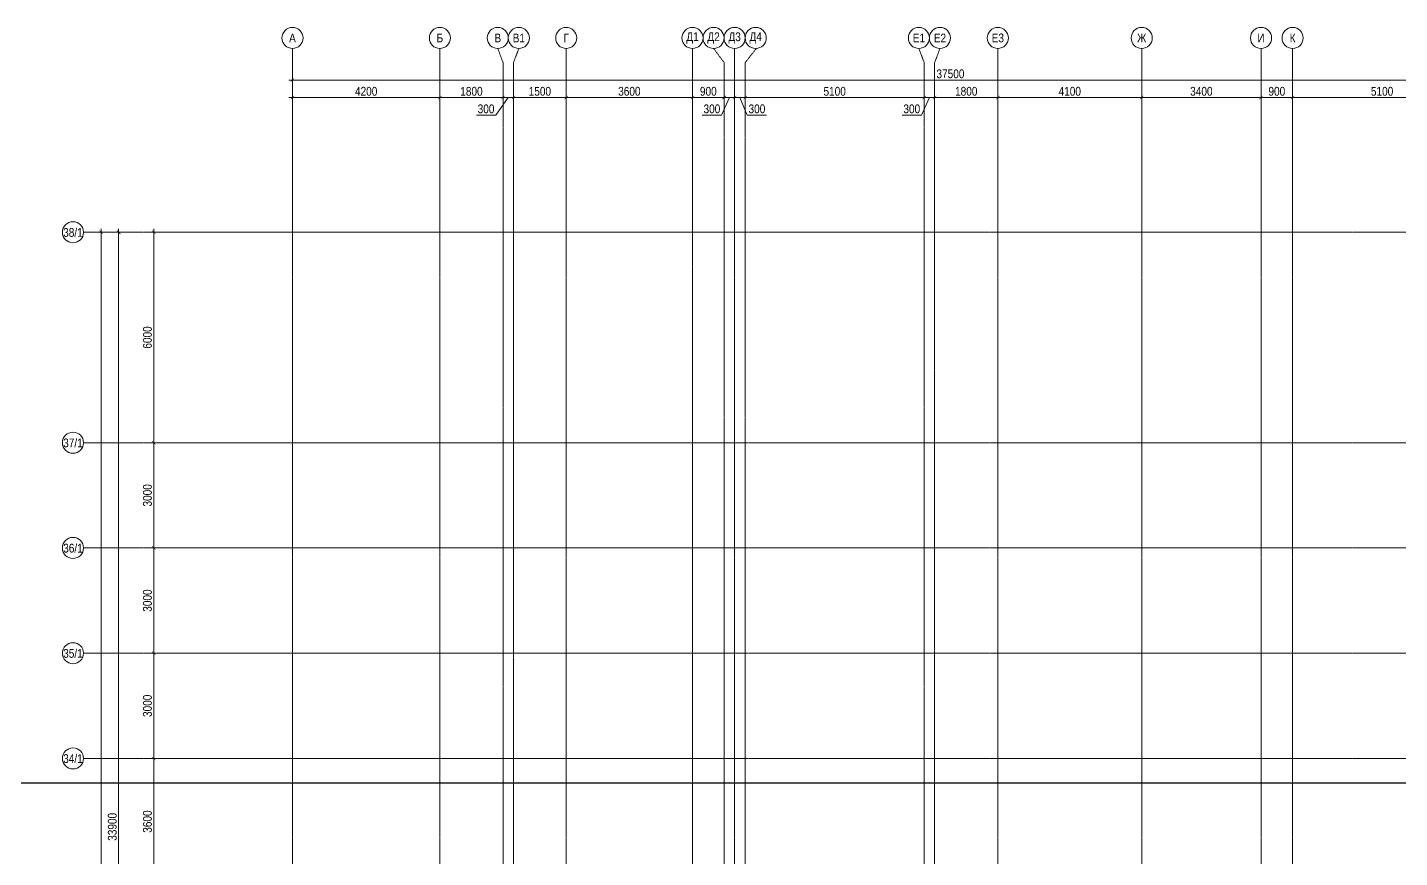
# Model space of a CAD drawing. Header units: millimetres. Extents: x -65509 to 912790, y 446 to 713294.
# Drawn here: x 109845 to 148945, y 412151 to 435815 of the extents above; entities that cross this region are included whole.
import ezdxf
from ezdxf.enums import TextEntityAlignment as Align

# ---------------------------------------------------------------- set-up
doc = ezdxf.new("R2010")
doc.units = ezdxf.units.MM
doc.linetypes.add('CENTER2', pattern=[28.575, 19.05, -3.175, 3.175, -3.175])
doc.layers.get('Defpoints').update_dxf_attribs({"color": 250})
for name, color, linetype, lineweight in [('10.5) Арматура', 6, 'Continuous', 60), ('10.6) Диафрагмы', 90, 'Continuous', 30), ('РД_Оси_100', 250, 'Continuous', 0), ('РД_Оси_размер', 250, 'Continuous', 0)]:
    doc.layers.add(name, color=color, linetype=linetype, lineweight=lineweight)
doc.styles.add('style1', font='ARIALN.TTF')
doc.styles.add('ккк', font='isocpeur.ttf', dxfattribs={"width": 0.85, "oblique": 15})
doc.styles.add('СПДС', font='isocpeur.ttf', dxfattribs={"width": 0.9})
doc.dimstyles.new('Dim100_ареал', dxfattribs={"dimscale": 100, "dimtxt": 2.5, "dimasz": 1, "dimexe": 1, "dimexo": 1, "dimgap": 0.5, "dimtad": 1, "dimzin": 12, "dimdsep": 46, "dimtxsty": 'style1', "dimblk": 'ARCHTICK', "dimcen": 1, "dimdle": 1, "dimclrd": 256, "dimclre": 256, "dimaunit": 1, "dimadec": 0, "dimazin": 3, "dimtfac": 1, "dimtmove": 1, "dimatfit": 3, "dimldrblk": 'OPEN30', "dimfxl": 4, "dimfxlon": 1, "dimtolj": 1, "dimtzin": 0, "dimlwd": 9, "dimlwe": 9, "dimarcsym": 0})
doc.dimstyles.new('Размера А3', dxfattribs={"dimtxt": 400, "dimasz": 100, "dimexe": 70, "dimexo": 50, "dimgap": 20, "dimtad": 1, "dimdec": 0, "dimrnd": 10, "dimzin": 0, "dimdsep": 46, "dimtxsty": 'СПДС', "dimblk": 'ARROWHEAD_6', "dimcen": 1, "dimazin": 0, "dimtfac": 1, "dimtdec": 0, "dimtmove": 2, "dimatfit": 0, "dimfxl": 1, "dimtolj": 1, "dimtzin": 0, "dimarcsym": 0})

# ---------------------------------------------------------------- blocks, each defined once
blk = doc.blocks.new('A-iden')
at = {"linetype": 'Continuous', "lineweight": 5}
blk.add_circle((0, -4), 3, dxfattribs=at)
at = {"color": 0, "linetype": 'Continuous', "lineweight": 20, "style": 'ккк', "width": 0.85}
blk.add_attdef('ID', text='', height=8, dxfattribs=at).set_placement((0.31, -3.85), align=Align.MIDDLE_CENTER)
blk = doc.blocks.new('_ArchTick')
at = {"color": 0, "linetype": 'ByBlock', "const_width": 0.15}
blk.add_lwpolyline([(-0.5, -0.5), (0.5, 0.5)], dxfattribs=at)
blk = doc.blocks.new('*D245')
at = {"layer": 'Defpoints', "color": 0, "transparency": 16777216}
for p in [(-5455, 134700), (-2955, 134700), (-2955, 0)]:
    blk.add_point(p, dxfattribs=at)
at = {"layer": 'РД_Оси_размер', "color": 0, "lineweight": 5, "transparency": 16777216}
for p, q in [((-5255, 134700), (-5555, 134700)), ((-5455, -100), (-5455, 134800)), ((-5255, 0), (-5555, 0))]:
    blk.add_line(p, q, dxfattribs=at)
at = {"layer": 'РД_Оси_размер', "color": 0, "lineweight": 5, "transparency": 16777216, "xscale": 100, "yscale": 100, "zscale": 100}
for p, rotation in [((-5455, 134700), 90), ((-5455, 0), 270)]:
    blk.add_blockref('_ArchTick', p, dxfattribs=dict(at, rotation=rotation))
at = {"layer": 'РД_Оси_размер', "color": 0, "transparency": 16777216, "insert": (-5633, 67350), "char_height": 250, "attachment_point": 5, "rotation": 90, "style": 'style1'}
blk.add_mtext('\\A1;134700', dxfattribs=at)
blk = doc.blocks.new('_Open30')
at = {"color": 0, "linetype": 'ByBlock', "lineweight": -2}
for p, q in [((-1, 0.27), (0, 0)), ((0, 0), (-1, -0.27)), ((0, 0), (-1, 0))]:
    blk.add_line(p, q, dxfattribs=at)
blk = doc.blocks.new('*D276')
at = {"layer": 'Defpoints', "color": 0, "transparency": 16777216}
for p in [(-3955, 119700), (-2955, 119700), (-2955, 116100)]:
    blk.add_point(p, dxfattribs=at)
at = {"layer": 'РД_Оси_размер', "color": 0, "lineweight": 5, "transparency": 16777216}
for p, q in [((-3755, 119700), (-4055, 119700)), ((-3955, 116000), (-3955, 119800)), ((-3755, 116100), (-4055, 116100))]:
    blk.add_line(p, q, dxfattribs=at)
at = {"layer": 'РД_Оси_размер', "color": 0, "lineweight": 5, "transparency": 16777216, "xscale": 100, "yscale": 100, "zscale": 100}
for p, rotation in [((-3955, 119700), 90), ((-3955, 116100), 270)]:
    blk.add_blockref('_ArchTick', p, dxfattribs=dict(at, rotation=rotation))
at = {"layer": 'РД_Оси_размер', "color": 0, "transparency": 16777216, "insert": (-4133, 117900), "char_height": 250, "attachment_point": 5, "rotation": 90, "style": 'style1'}
blk.add_mtext('\\A1;3600', dxfattribs=at)
blk = doc.blocks.new('*D277')
at = {"layer": 'Defpoints', "color": 0, "transparency": 16777216}
for p in [(-3955, 122700), (-2955, 122700), (-2955, 119700)]:
    blk.add_point(p, dxfattribs=at)
at = {"layer": 'РД_Оси_размер', "color": 0, "lineweight": 5, "transparency": 16777216}
for p, q in [((-3955, 119600), (-3955, 122800)), ((-3755, 122700), (-4055, 122700)), ((-3755, 119700), (-4055, 119700))]:
    blk.add_line(p, q, dxfattribs=at)
at = {"layer": 'РД_Оси_размер', "color": 0, "lineweight": 5, "transparency": 16777216, "xscale": 100, "yscale": 100, "zscale": 100}
for p, rotation in [((-3955, 122700), 90), ((-3955, 119700), 270)]:
    blk.add_blockref('_ArchTick', p, dxfattribs=dict(at, rotation=rotation))
at = {"layer": 'РД_Оси_размер', "color": 0, "transparency": 16777216, "insert": (-4133, 121200), "char_height": 250, "attachment_point": 5, "rotation": 90, "style": 'style1'}
blk.add_mtext('\\A1;3000', dxfattribs=at)
blk = doc.blocks.new('*D278')
at = {"layer": 'Defpoints', "color": 0, "transparency": 16777216}
for p in [(-3955, 125700), (-2955, 125700), (-2955, 122700)]:
    blk.add_point(p, dxfattribs=at)
at = {"layer": 'РД_Оси_размер', "color": 0, "lineweight": 5, "transparency": 16777216}
for p, q in [((-3755, 125700), (-4055, 125700)), ((-3955, 122600), (-3955, 125800)), ((-3755, 122700), (-4055, 122700))]:
    blk.add_line(p, q, dxfattribs=at)
at = {"layer": 'РД_Оси_размер', "color": 0, "lineweight": 5, "transparency": 16777216, "xscale": 100, "yscale": 100, "zscale": 100}
for p, rotation in [((-3955, 125700), 90), ((-3955, 122700), 270)]:
    blk.add_blockref('_ArchTick', p, dxfattribs=dict(at, rotation=rotation))
at = {"layer": 'РД_Оси_размер', "color": 0, "transparency": 16777216, "insert": (-4133, 124200), "char_height": 250, "attachment_point": 5, "rotation": 90, "style": 'style1'}
blk.add_mtext('\\A1;3000', dxfattribs=at)
blk = doc.blocks.new('*D279')
at = {"layer": 'Defpoints', "color": 0, "transparency": 16777216}
for p in [(-3955, 128700), (-2955, 128700), (-2955, 125700)]:
    blk.add_point(p, dxfattribs=at)
at = {"layer": 'РД_Оси_размер', "color": 0, "lineweight": 5, "transparency": 16777216}
for p, q in [((-3755, 128700), (-4055, 128700)), ((-3955, 125600), (-3955, 128800)), ((-3755, 125700), (-4055, 125700))]:
    blk.add_line(p, q, dxfattribs=at)
at = {"layer": 'РД_Оси_размер', "color": 0, "lineweight": 5, "transparency": 16777216, "xscale": 100, "yscale": 100, "zscale": 100}
for p, rotation in [((-3955, 128700), 90), ((-3955, 125700), 270)]:
    blk.add_blockref('_ArchTick', p, dxfattribs=dict(at, rotation=rotation))
at = {"layer": 'РД_Оси_размер', "color": 0, "transparency": 16777216, "insert": (-4133, 127200), "char_height": 250, "attachment_point": 5, "rotation": 90, "style": 'style1'}
blk.add_mtext('\\A1;3000', dxfattribs=at)
blk = doc.blocks.new('*D280')
at = {"layer": 'Defpoints', "color": 0, "transparency": 16777216}
for p in [(-3955, 134700), (-2955, 134700), (-2955, 128700)]:
    blk.add_point(p, dxfattribs=at)
at = {"layer": 'РД_Оси_размер', "color": 0, "lineweight": 5, "transparency": 16777216}
for p, q in [((-3755, 134700), (-4055, 134700)), ((-3955, 128600), (-3955, 134800)), ((-3755, 128700), (-4055, 128700))]:
    blk.add_line(p, q, dxfattribs=at)
at = {"layer": 'РД_Оси_размер', "color": 0, "lineweight": 5, "transparency": 16777216, "xscale": 100, "yscale": 100, "zscale": 100}
for p, rotation in [((-3955, 134700), 90), ((-3955, 128700), 270)]:
    blk.add_blockref('_ArchTick', p, dxfattribs=dict(at, rotation=rotation))
at = {"layer": 'РД_Оси_размер', "color": 0, "transparency": 16777216, "insert": (-4133, 131700), "char_height": 250, "attachment_point": 5, "rotation": 90, "style": 'style1'}
blk.add_mtext('\\A1;6000', dxfattribs=at)
blk = doc.blocks.new('*D240')
at = {"layer": 'Defpoints', "color": 0, "transparency": 16777216}
for p in [(-4955, 134700), (-2955, 134700), (-2955, 100800)]:
    blk.add_point(p, dxfattribs=at)
at = {"layer": 'РД_Оси_размер', "color": 0, "lineweight": 5, "transparency": 16777216}
for p, q in [((-4755, 134700), (-5055, 134700)), ((-4955, 100700), (-4955, 134800)), ((-4755, 100800), (-5055, 100800))]:
    blk.add_line(p, q, dxfattribs=at)
at = {"layer": 'РД_Оси_размер', "color": 0, "lineweight": 5, "transparency": 16777216, "xscale": 100, "yscale": 100, "zscale": 100}
for p, rotation in [((-4955, 134700), 90), ((-4955, 100800), 270)]:
    blk.add_blockref('_ArchTick', p, dxfattribs=dict(at, rotation=rotation))
at = {"layer": 'РД_Оси_размер', "color": 0, "transparency": 16777216, "insert": (-5133, 117750), "char_height": 250, "attachment_point": 5, "rotation": 90, "style": 'style1'}
blk.add_mtext('\\A1;33900', dxfattribs=at)
blk = doc.blocks.new('*D334')
at = {"layer": 'Defpoints', "color": 0, "transparency": 16777216}
for p in [(37500, 139039), (0, 137039), (37500, 137039)]:
    blk.add_point(p, dxfattribs=at)
at = {"layer": 'РД_Оси_размер', "color": 0, "lineweight": 5, "transparency": 16777216}
for p, q in [((-100, 139039), (37600, 139039)), ((0, 138839), (0, 139139)), ((37500, 138839), (37500, 139139))]:
    blk.add_line(p, q, dxfattribs=at)
at = {"layer": 'РД_Оси_размер', "color": 0, "lineweight": 5, "transparency": 16777216, "xscale": 100, "yscale": 100, "zscale": 100, "rotation": 180}
blk.add_blockref('_ArchTick', (0, 139039), dxfattribs=at)
at = {"layer": 'РД_Оси_размер', "color": 0, "lineweight": 5, "transparency": 16777216, "xscale": 100, "yscale": 100, "zscale": 100}
blk.add_blockref('_ArchTick', (37500, 139039), dxfattribs=at)
at = {"layer": 'РД_Оси_размер', "color": 0, "transparency": 16777216, "insert": (18750, 139216), "char_height": 250, "attachment_point": 5, "style": 'style1'}
blk.add_mtext('\\A1;37500', dxfattribs=at)
blk = doc.blocks.new('*D336')
at = {"layer": 'Defpoints', "color": 0, "transparency": 16777216}
for p in [(4200, 138539), (0, 137039), (4200, 137039)]:
    blk.add_point(p, dxfattribs=at)
at = {"layer": 'РД_Оси_размер', "color": 0, "lineweight": 5, "transparency": 16777216}
for p, q in [((-100, 138539), (4300, 138539)), ((0, 138339), (0, 138639)), ((4200, 138339), (4200, 138639))]:
    blk.add_line(p, q, dxfattribs=at)
at = {"layer": 'РД_Оси_размер', "color": 0, "lineweight": 5, "transparency": 16777216, "xscale": 100, "yscale": 100, "zscale": 100, "rotation": 180}
blk.add_blockref('_ArchTick', (0, 138539), dxfattribs=at)
at = {"layer": 'РД_Оси_размер', "color": 0, "lineweight": 5, "transparency": 16777216, "xscale": 100, "yscale": 100, "zscale": 100}
blk.add_blockref('_ArchTick', (4200, 138539), dxfattribs=at)
at = {"layer": 'РД_Оси_размер', "color": 0, "transparency": 16777216, "insert": (2100, 138716), "char_height": 250, "attachment_point": 5, "style": 'style1'}
blk.add_mtext('\\A1;4200', dxfattribs=at)
blk = doc.blocks.new('*D337')
at = {"layer": 'Defpoints', "color": 0, "transparency": 16777216}
for p in [(6000, 138539), (4200, 137039), (6000, 137039)]:
    blk.add_point(p, dxfattribs=at)
at = {"layer": 'РД_Оси_размер', "color": 0, "lineweight": 5, "transparency": 16777216}
for p, q in [((4100, 138539), (6100, 138539)), ((4200, 138339), (4200, 138639)), ((6000, 138339), (6000, 138639))]:
    blk.add_line(p, q, dxfattribs=at)
at = {"layer": 'РД_Оси_размер', "color": 0, "lineweight": 5, "transparency": 16777216, "xscale": 100, "yscale": 100, "zscale": 100, "rotation": 180}
blk.add_blockref('_ArchTick', (4200, 138539), dxfattribs=at)
at = {"layer": 'РД_Оси_размер', "color": 0, "lineweight": 5, "transparency": 16777216, "xscale": 100, "yscale": 100, "zscale": 100}
blk.add_blockref('_ArchTick', (6000, 138539), dxfattribs=at)
at = {"layer": 'РД_Оси_размер', "color": 0, "transparency": 16777216, "insert": (5100, 138716), "char_height": 250, "attachment_point": 5, "style": 'style1'}
blk.add_mtext('\\A1;1800', dxfattribs=at)
blk = doc.blocks.new('*D338')
at = {"layer": 'Defpoints', "color": 0, "transparency": 16777216}
for p in [(6300, 138539), (6000, 137039), (6300, 137039)]:
    blk.add_point(p, dxfattribs=at)
at = {"layer": 'РД_Оси_размер', "color": 0, "lineweight": 5, "transparency": 16777216}
for p, q in [((6150, 138539), (5792, 138039)), ((5900, 138539), (6400, 138539)), ((6000, 138339), (6000, 138639)), ((6300, 138339), (6300, 138639)), ((5792, 138039), (5240, 138039))]:
    blk.add_line(p, q, dxfattribs=at)
at = {"layer": 'РД_Оси_размер', "color": 0, "lineweight": 5, "transparency": 16777216, "xscale": 100, "yscale": 100, "zscale": 100, "rotation": 180}
blk.add_blockref('_ArchTick', (6000, 138539), dxfattribs=at)
at = {"layer": 'РД_Оси_размер', "color": 0, "lineweight": 5, "transparency": 16777216, "xscale": 100, "yscale": 100, "zscale": 100}
blk.add_blockref('_ArchTick', (6300, 138539), dxfattribs=at)
at = {"layer": 'РД_Оси_размер', "color": 0, "transparency": 16777216, "insert": (5516, 138216), "char_height": 250, "attachment_point": 5, "style": 'style1'}
blk.add_mtext('\\A1;300', dxfattribs=at)
blk = doc.blocks.new('*D391')
at = {"layer": 'Defpoints', "color": 0, "transparency": 16777216}
for p in [(7800, 138539), (6300, 137039), (7800, 137039)]:
    blk.add_point(p, dxfattribs=at)
at = {"layer": 'РД_Оси_размер', "color": 0, "lineweight": 5, "transparency": 16777216}
for p, q in [((6200, 138539), (7900, 138539)), ((6300, 138339), (6300, 138639)), ((7800, 138339), (7800, 138639))]:
    blk.add_line(p, q, dxfattribs=at)
at = {"layer": 'РД_Оси_размер', "color": 0, "lineweight": 5, "transparency": 16777216, "xscale": 100, "yscale": 100, "zscale": 100, "rotation": 180}
blk.add_blockref('_ArchTick', (6300, 138539), dxfattribs=at)
at = {"layer": 'РД_Оси_размер', "color": 0, "lineweight": 5, "transparency": 16777216, "xscale": 100, "yscale": 100, "zscale": 100}
blk.add_blockref('_ArchTick', (7800, 138539), dxfattribs=at)
at = {"layer": 'РД_Оси_размер', "color": 0, "transparency": 16777216, "insert": (7050, 138716), "char_height": 250, "attachment_point": 5, "style": 'style1'}
blk.add_mtext('\\A1;1500', dxfattribs=at)
blk = doc.blocks.new('*D392')
at = {"layer": 'Defpoints', "color": 0, "transparency": 16777216}
for p in [(11400, 138539), (7800, 137039), (11400, 137039)]:
    blk.add_point(p, dxfattribs=at)
at = {"layer": 'РД_Оси_размер', "color": 0, "lineweight": 5, "transparency": 16777216}
for p, q in [((7700, 138539), (11500, 138539)), ((7800, 138339), (7800, 138639)), ((11400, 138339), (11400, 138639))]:
    blk.add_line(p, q, dxfattribs=at)
at = {"layer": 'РД_Оси_размер', "color": 0, "lineweight": 5, "transparency": 16777216, "xscale": 100, "yscale": 100, "zscale": 100, "rotation": 180}
blk.add_blockref('_ArchTick', (7800, 138539), dxfattribs=at)
at = {"layer": 'РД_Оси_размер', "color": 0, "lineweight": 5, "transparency": 16777216, "xscale": 100, "yscale": 100, "zscale": 100}
blk.add_blockref('_ArchTick', (11400, 138539), dxfattribs=at)
at = {"layer": 'РД_Оси_размер', "color": 0, "transparency": 16777216, "insert": (9600, 138716), "char_height": 250, "attachment_point": 5, "style": 'style1'}
blk.add_mtext('\\A1;3600', dxfattribs=at)
blk = doc.blocks.new('*D393')
at = {"layer": 'Defpoints', "color": 0, "transparency": 16777216}
for p in [(12300, 138539), (11400, 137039), (12300, 137039)]:
    blk.add_point(p, dxfattribs=at)
at = {"layer": 'РД_Оси_размер', "color": 0, "lineweight": 5, "transparency": 16777216}
for p, q in [((11300, 138539), (12400, 138539)), ((11400, 138339), (11400, 138639)), ((12300, 138339), (12300, 138639))]:
    blk.add_line(p, q, dxfattribs=at)
at = {"layer": 'РД_Оси_размер', "color": 0, "lineweight": 5, "transparency": 16777216, "xscale": 100, "yscale": 100, "zscale": 100, "rotation": 180}
blk.add_blockref('_ArchTick', (11400, 138539), dxfattribs=at)
at = {"layer": 'РД_Оси_размер', "color": 0, "lineweight": 5, "transparency": 16777216, "xscale": 100, "yscale": 100, "zscale": 100}
blk.add_blockref('_ArchTick', (12300, 138539), dxfattribs=at)
at = {"layer": 'РД_Оси_размер', "color": 0, "transparency": 16777216, "insert": (11850, 138716), "char_height": 250, "attachment_point": 5, "style": 'style1'}
blk.add_mtext('\\A1;900', dxfattribs=at)
blk = doc.blocks.new('*D394')
at = {"layer": 'Defpoints', "color": 0, "transparency": 16777216}
for p in [(12600, 138539), (12300, 137039), (12600, 137039)]:
    blk.add_point(p, dxfattribs=at)
at = {"layer": 'РД_Оси_размер', "color": 0, "lineweight": 5, "transparency": 16777216}
for p, q in [((12200, 138539), (12700, 138539)), ((12450, 138539), (12229, 138039)), ((12300, 138339), (12300, 138639)), ((12600, 138339), (12600, 138639)), ((12229, 138039), (11676, 138039))]:
    blk.add_line(p, q, dxfattribs=at)
at = {"layer": 'РД_Оси_размер', "color": 0, "lineweight": 5, "transparency": 16777216, "xscale": 100, "yscale": 100, "zscale": 100, "rotation": 180}
blk.add_blockref('_ArchTick', (12300, 138539), dxfattribs=at)
at = {"layer": 'РД_Оси_размер', "color": 0, "lineweight": 5, "transparency": 16777216, "xscale": 100, "yscale": 100, "zscale": 100}
blk.add_blockref('_ArchTick', (12600, 138539), dxfattribs=at)
at = {"layer": 'РД_Оси_размер', "color": 0, "transparency": 16777216, "insert": (11952, 138216), "char_height": 250, "attachment_point": 5, "style": 'style1'}
blk.add_mtext('\\A1;300', dxfattribs=at)
blk = doc.blocks.new('*D395')
at = {"layer": 'Defpoints', "color": 0, "transparency": 16777216}
for p in [(12900, 138539), (12600, 137039), (12900, 137039)]:
    blk.add_point(p, dxfattribs=at)
at = {"layer": 'РД_Оси_размер', "color": 0, "lineweight": 5, "transparency": 16777216}
for p, q in [((12500, 138539), (13000, 138539)), ((12600, 138339), (12600, 138639)), ((12750, 138539), (12959, 138039)), ((12900, 138339), (12900, 138639)), ((12959, 138039), (13511, 138039))]:
    blk.add_line(p, q, dxfattribs=at)
at = {"layer": 'РД_Оси_размер', "color": 0, "lineweight": 5, "transparency": 16777216, "xscale": 100, "yscale": 100, "zscale": 100, "rotation": 180}
blk.add_blockref('_ArchTick', (12600, 138539), dxfattribs=at)
at = {"layer": 'РД_Оси_размер', "color": 0, "lineweight": 5, "transparency": 16777216, "xscale": 100, "yscale": 100, "zscale": 100}
blk.add_blockref('_ArchTick', (12900, 138539), dxfattribs=at)
at = {"layer": 'РД_Оси_размер', "color": 0, "transparency": 16777216, "insert": (13235, 138216), "char_height": 250, "attachment_point": 5, "style": 'style1'}
blk.add_mtext('\\A1;300', dxfattribs=at)
blk = doc.blocks.new('*D396')
at = {"layer": 'Defpoints', "color": 0, "transparency": 16777216}
for p in [(18000, 138539), (12900, 137039), (18000, 137039)]:
    blk.add_point(p, dxfattribs=at)
at = {"layer": 'РД_Оси_размер', "color": 0, "lineweight": 5, "transparency": 16777216}
for p, q in [((12800, 138539), (18100, 138539)), ((12900, 138339), (12900, 138639)), ((18000, 138339), (18000, 138639))]:
    blk.add_line(p, q, dxfattribs=at)
at = {"layer": 'РД_Оси_размер', "color": 0, "lineweight": 5, "transparency": 16777216, "xscale": 100, "yscale": 100, "zscale": 100, "rotation": 180}
blk.add_blockref('_ArchTick', (12900, 138539), dxfattribs=at)
at = {"layer": 'РД_Оси_размер', "color": 0, "lineweight": 5, "transparency": 16777216, "xscale": 100, "yscale": 100, "zscale": 100}
blk.add_blockref('_ArchTick', (18000, 138539), dxfattribs=at)
at = {"layer": 'РД_Оси_размер', "color": 0, "transparency": 16777216, "insert": (15450, 138716), "char_height": 250, "attachment_point": 5, "style": 'style1'}
blk.add_mtext('\\A1;5100', dxfattribs=at)
blk = doc.blocks.new('*D397')
at = {"layer": 'Defpoints', "color": 0, "transparency": 16777216}
for p in [(18300, 138539), (18000, 137039), (18300, 137039)]:
    blk.add_point(p, dxfattribs=at)
at = {"layer": 'РД_Оси_размер', "color": 0, "lineweight": 5, "transparency": 16777216}
for p, q in [((17900, 138539), (18400, 138539)), ((18150, 138539), (17925, 138039)), ((18000, 138339), (18000, 138639)), ((18300, 138339), (18300, 138639)), ((17925, 138039), (17372, 138039))]:
    blk.add_line(p, q, dxfattribs=at)
at = {"layer": 'РД_Оси_размер', "color": 0, "lineweight": 5, "transparency": 16777216, "xscale": 100, "yscale": 100, "zscale": 100, "rotation": 180}
blk.add_blockref('_ArchTick', (18000, 138539), dxfattribs=at)
at = {"layer": 'РД_Оси_размер', "color": 0, "lineweight": 5, "transparency": 16777216, "xscale": 100, "yscale": 100, "zscale": 100}
blk.add_blockref('_ArchTick', (18300, 138539), dxfattribs=at)
at = {"layer": 'РД_Оси_размер', "color": 0, "transparency": 16777216, "insert": (17648, 138216), "char_height": 250, "attachment_point": 5, "style": 'style1'}
blk.add_mtext('\\A1;300', dxfattribs=at)
blk = doc.blocks.new('*D398')
at = {"layer": 'Defpoints', "color": 0, "transparency": 16777216}
for p in [(20100, 138539), (18300, 137039), (20100, 137039)]:
    blk.add_point(p, dxfattribs=at)
at = {"layer": 'РД_Оси_размер', "color": 0, "lineweight": 5, "transparency": 16777216}
for p, q in [((18200, 138539), (20200, 138539)), ((18300, 138339), (18300, 138639)), ((20100, 138339), (20100, 138639))]:
    blk.add_line(p, q, dxfattribs=at)
at = {"layer": 'РД_Оси_размер', "color": 0, "lineweight": 5, "transparency": 16777216, "xscale": 100, "yscale": 100, "zscale": 100, "rotation": 180}
blk.add_blockref('_ArchTick', (18300, 138539), dxfattribs=at)
at = {"layer": 'РД_Оси_размер', "color": 0, "lineweight": 5, "transparency": 16777216, "xscale": 100, "yscale": 100, "zscale": 100}
blk.add_blockref('_ArchTick', (20100, 138539), dxfattribs=at)
at = {"layer": 'РД_Оси_размер', "color": 0, "transparency": 16777216, "insert": (19200, 138716), "char_height": 250, "attachment_point": 5, "style": 'style1'}
blk.add_mtext('\\A1;1800', dxfattribs=at)
blk = doc.blocks.new('*D399')
at = {"layer": 'Defpoints', "color": 0, "transparency": 16777216}
for p in [(24200, 138539), (20100, 137039), (24200, 137039)]:
    blk.add_point(p, dxfattribs=at)
at = {"layer": 'РД_Оси_размер', "color": 0, "lineweight": 5, "transparency": 16777216}
for p, q in [((20000, 138539), (24300, 138539)), ((20100, 138339), (20100, 138639)), ((24200, 138339), (24200, 138639))]:
    blk.add_line(p, q, dxfattribs=at)
at = {"layer": 'РД_Оси_размер', "color": 0, "lineweight": 5, "transparency": 16777216, "xscale": 100, "yscale": 100, "zscale": 100, "rotation": 180}
blk.add_blockref('_ArchTick', (20100, 138539), dxfattribs=at)
at = {"layer": 'РД_Оси_размер', "color": 0, "lineweight": 5, "transparency": 16777216, "xscale": 100, "yscale": 100, "zscale": 100}
blk.add_blockref('_ArchTick', (24200, 138539), dxfattribs=at)
at = {"layer": 'РД_Оси_размер', "color": 0, "transparency": 16777216, "insert": (22150, 138716), "char_height": 250, "attachment_point": 5, "style": 'style1'}
blk.add_mtext('\\A1;4100', dxfattribs=at)
blk = doc.blocks.new('*D400')
at = {"layer": 'Defpoints', "color": 0, "transparency": 16777216}
for p in [(27600, 138539), (24200, 137039), (27600, 137039)]:
    blk.add_point(p, dxfattribs=at)
at = {"layer": 'РД_Оси_размер', "color": 0, "lineweight": 5, "transparency": 16777216}
for p, q in [((24100, 138539), (27700, 138539)), ((24200, 138339), (24200, 138639)), ((27600, 138339), (27600, 138639))]:
    blk.add_line(p, q, dxfattribs=at)
at = {"layer": 'РД_Оси_размер', "color": 0, "lineweight": 5, "transparency": 16777216, "xscale": 100, "yscale": 100, "zscale": 100, "rotation": 180}
blk.add_blockref('_ArchTick', (24200, 138539), dxfattribs=at)
at = {"layer": 'РД_Оси_размер', "color": 0, "lineweight": 5, "transparency": 16777216, "xscale": 100, "yscale": 100, "zscale": 100}
blk.add_blockref('_ArchTick', (27600, 138539), dxfattribs=at)
at = {"layer": 'РД_Оси_размер', "color": 0, "transparency": 16777216, "insert": (25900, 138716), "char_height": 250, "attachment_point": 5, "style": 'style1'}
blk.add_mtext('\\A1;3400', dxfattribs=at)
blk = doc.blocks.new('*D401')
at = {"layer": 'Defpoints', "color": 0, "transparency": 16777216}
for p in [(28500, 138539), (27600, 137039), (28500, 137039)]:
    blk.add_point(p, dxfattribs=at)
at = {"layer": 'РД_Оси_размер', "color": 0, "lineweight": 5, "transparency": 16777216}
for p, q in [((27500, 138539), (28600, 138539)), ((27600, 138339), (27600, 138639)), ((28500, 138339), (28500, 138639))]:
    blk.add_line(p, q, dxfattribs=at)
at = {"layer": 'РД_Оси_размер', "color": 0, "lineweight": 5, "transparency": 16777216, "xscale": 100, "yscale": 100, "zscale": 100, "rotation": 180}
blk.add_blockref('_ArchTick', (27600, 138539), dxfattribs=at)
at = {"layer": 'РД_Оси_размер', "color": 0, "lineweight": 5, "transparency": 16777216, "xscale": 100, "yscale": 100, "zscale": 100}
blk.add_blockref('_ArchTick', (28500, 138539), dxfattribs=at)
at = {"layer": 'РД_Оси_размер', "color": 0, "transparency": 16777216, "insert": (28050, 138716), "char_height": 250, "attachment_point": 5, "style": 'style1'}
blk.add_mtext('\\A1;900', dxfattribs=at)
blk = doc.blocks.new('*D402')
at = {"layer": 'Defpoints', "color": 0, "transparency": 16777216}
for p in [(33600, 138539), (28500, 137039), (33600, 137039)]:
    blk.add_point(p, dxfattribs=at)
at = {"layer": 'РД_Оси_размер', "color": 0, "lineweight": 5, "transparency": 16777216}
for p, q in [((28400, 138539), (33700, 138539)), ((28500, 138339), (28500, 138639)), ((33600, 138339), (33600, 138639))]:
    blk.add_line(p, q, dxfattribs=at)
at = {"layer": 'РД_Оси_размер', "color": 0, "lineweight": 5, "transparency": 16777216, "xscale": 100, "yscale": 100, "zscale": 100, "rotation": 180}
blk.add_blockref('_ArchTick', (28500, 138539), dxfattribs=at)
at = {"layer": 'РД_Оси_размер', "color": 0, "lineweight": 5, "transparency": 16777216, "xscale": 100, "yscale": 100, "zscale": 100}
blk.add_blockref('_ArchTick', (33600, 138539), dxfattribs=at)
at = {"layer": 'РД_Оси_размер', "color": 0, "transparency": 16777216, "insert": (31050, 138716), "char_height": 250, "attachment_point": 5, "style": 'style1'}
blk.add_mtext('\\A1;5100', dxfattribs=at)
blk = doc.blocks.new('ARROWHEAD_6')
at = {"color": 0, "linetype": 'Continuous'}
for p, q in [((0, 0), (-1, 0)), ((-0.5, -0.5), (0.5, 0.5))]:
    blk.add_line(p, q, dxfattribs=at)
blk = doc.blocks.new('*D929')
at = {"layer": '10.6) Диафрагмы', "color": 0, "lineweight": -2, "transparency": 16777216}
for p, q in [((172647, 414877), (173584, 414877)), ((173514, 414977), (173514, 415077)), ((173514, 414877), (173514, 414278)), ((50, 414278), (173584, 414278)), ((173514, 414178), (173514, 414078))]:
    blk.add_line(p, q, dxfattribs=at)
at = {"layer": 'Defpoints', "color": 0, "lineweight": 25, "transparency": 16777216}
for p in [(172597, 414877), (0, 414278), (173514, 414278)]:
    blk.add_point(p, dxfattribs=at)
at = {"layer": '10.6) Диафрагмы', "color": 0, "lineweight": -2, "transparency": 16777216, "xscale": 100, "yscale": 100, "zscale": 100}
for p, rotation in [((173514, 414877), 270), ((173514, 414278), 90)]:
    blk.add_blockref('ARROWHEAD_6', p, dxfattribs=dict(at, rotation=rotation))
at = {"layer": '10.6) Диафрагмы', "color": 0, "lineweight": 25, "transparency": 16777216, "insert": (174214, 414577), "char_height": 400, "attachment_point": 5, "rotation": 90, "style": 'СПДС'}
blk.add_mtext('\\A1;600', dxfattribs=at)
blk = doc.blocks.new('*D1032')
at = {"layer": '10.5) Арматура', "color": 0, "lineweight": -2, "transparency": 16777216}
for p, q in [((172647, 414877), (173584, 414877)), ((173514, 414977), (173514, 415077)), ((173514, 414877), (173514, 414278)), ((50, 414278), (173584, 414278)), ((173514, 414178), (173514, 414078))]:
    blk.add_line(p, q, dxfattribs=at)
at = {"layer": 'Defpoints', "color": 0, "lineweight": 25, "transparency": 16777216}
for p in [(172597, 414877), (0, 414278), (173514, 414278)]:
    blk.add_point(p, dxfattribs=at)
at = {"layer": '10.5) Арматура', "color": 0, "lineweight": -2, "transparency": 16777216, "xscale": 100, "yscale": 100, "zscale": 100}
for p, rotation in [((173514, 414877), 270), ((173514, 414278), 90)]:
    blk.add_blockref('ARROWHEAD_6', p, dxfattribs=dict(at, rotation=rotation))
at = {"layer": '10.5) Арматура', "color": 0, "lineweight": 25, "transparency": 16777216, "insert": (174214, 414577), "char_height": 400, "attachment_point": 5, "rotation": 90, "style": 'СПДС'}
blk.add_mtext('\\A1;600', dxfattribs=at)
blk = doc.blocks.new('СОШ_2200_АР_ОСИ_М100_28.05.24')
at = {"layer": 'РД_Оси_100', "linetype": 'CENTER2'}
for p, q in [((0, -6155), (0, 139938.679)), ((4200, -6155), (4200, 139938.679)), ((20100, -6155), (20100, 139938.679)), ((27600, -6155), (27600, 139938.679)), ((-5954.958, 134700), (119910, 134700)), ((-5954.958, 128700), (119910, 128700)), ((-5954.958, 125700), (119910, 125700)), ((-5954.958, 122700), (119910, 122700)), ((-5954.958, 119700), (119910, 119700))]:
    blk.add_line(p, q, dxfattribs=at)
at = {"layer": 'РД_Оси_100', "color": 1, "linetype": 'CENTER2'}
blk.add_line((24200, -6155), (24200, 139938.679), dxfattribs=at)
at = {"layer": 'РД_Оси_100', "linetype": 'CENTER2'}
for points in [[(5849.555, 139938.679), (6000, 139538.679), (6000, -6194.559)], [(6300, -6195.83), (6300, 139538.679), (6450, 139938.679)], [(7800, -6155), (7800, 139938.679)], [(11400, 139938.679), (11400, -6155)], [(12000.12, -6155), (12300, -5755), (12300, 139538.679), (12000, 139938.679)], [(12600, -6155), (12600, 139938.679)], [(13200, -6155), (12900, -5755), (12900, 139538.679), (13220.167, 139939.357)], [(17850, 139938.679), (18000, 139538.679), (18000, -6194.092)], [(18300, -6196.31), (18300, 139538.679), (18450, 139938.679)], [(28500, -6155), (28500, 139938.679)]]:
    blk.add_lwpolyline(points, dxfattribs=at)
at = {"layer": 'РД_Оси_100', "color": 0}
ref = blk.add_blockref('A-iden', (0, 140638.679), dxfattribs=dict(at, xscale=100, yscale=100, zscale=100))
ref.add_attrib('ID', 'А', dxfattribs={"layer": '0', "linetype": 'Continuous', "height": 250, "style": 'style1'}).set_placement((0, 140238.679), align=Align.MIDDLE)
ref = blk.add_blockref('A-iden', (4200, 140638.679), dxfattribs=dict(at, xscale=100, yscale=100, zscale=100))
ref.add_attrib('ID', 'Б', dxfattribs={"layer": '0', "linetype": 'Continuous', "height": 250, "style": 'style1'}).set_placement((4200, 140238.679), align=Align.MIDDLE)
ref = blk.add_blockref('A-iden', (5850, 140638.678), dxfattribs=dict(at, xscale=100, yscale=100, zscale=100))
ref.add_attrib('ID', 'В', dxfattribs={"layer": '0', "linetype": 'Continuous', "height": 250, "style": 'style1'}).set_placement((5850, 140238.678), align=Align.MIDDLE)
ref = blk.add_blockref('A-iden', (6450, 140638.679), dxfattribs=dict(at, xscale=100, yscale=100, zscale=100))
ref.add_attrib('ID', 'В1', dxfattribs={"layer": '0', "linetype": 'Continuous', "height": 250, "style": 'style1'}).set_placement((6450, 140238.679), align=Align.MIDDLE)
ref = blk.add_blockref('A-iden', (7800, 140638.679), dxfattribs=dict(at, xscale=100, yscale=100, zscale=100))
ref.add_attrib('ID', 'Г', dxfattribs={"layer": '0', "linetype": 'Continuous', "height": 250, "style": 'style1'}).set_placement((7800, 140238.679), align=Align.MIDDLE)
ref = blk.add_blockref('A-iden', (11400, 140638.679), dxfattribs=dict(at, xscale=100, yscale=100, zscale=100))
ref.add_attrib('ID', 'Д1', dxfattribs={"layer": '0', "linetype": 'Continuous', "height": 250, "style": 'style1'}).set_placement((11400, 140238.679), align=Align.MIDDLE)
ref = blk.add_blockref('A-iden', (12000, 140638.679), dxfattribs=dict(at, xscale=100, yscale=100, zscale=100))
ref.add_attrib('ID', 'Д2', dxfattribs={"layer": '0', "linetype": 'Continuous', "height": 250, "style": 'style1'}).set_placement((12000, 140238.679), align=Align.MIDDLE)
ref = blk.add_blockref('A-iden', (12600, 140638.679), dxfattribs=dict(at, xscale=100, yscale=100, zscale=100))
ref.add_attrib('ID', 'Д3', dxfattribs={"layer": '0', "linetype": 'Continuous', "height": 250, "style": 'style1'}).set_placement((12600, 140238.679), align=Align.MIDDLE)
ref = blk.add_blockref('A-iden', (13200, 140638.678), dxfattribs=dict(at, xscale=100, yscale=100, zscale=100))
ref.add_attrib('ID', 'Д4', dxfattribs={"layer": '0', "linetype": 'Continuous', "height": 250, "style": 'style1'}).set_placement((13200, 140238.678), align=Align.MIDDLE)
ref = blk.add_blockref('A-iden', (17850, 140638.679), dxfattribs=dict(at, xscale=100, yscale=100, zscale=100))
ref.add_attrib('ID', 'Е1', dxfattribs={"layer": '0', "linetype": 'Continuous', "height": 250, "style": 'style1'}).set_placement((17850, 140238.679), align=Align.MIDDLE)
ref = blk.add_blockref('A-iden', (18450, 140638.679), dxfattribs=dict(at, xscale=100, yscale=100, zscale=100))
ref.add_attrib('ID', 'Е2', dxfattribs={"layer": '0', "linetype": 'Continuous', "height": 250, "style": 'style1'}).set_placement((18450, 140238.679), align=Align.MIDDLE)
ref = blk.add_blockref('A-iden', (20100, 140638.679), dxfattribs=dict(at, xscale=100, yscale=100, zscale=100))
ref.add_attrib('ID', 'Е3', dxfattribs={"layer": '0', "linetype": 'Continuous', "height": 250, "style": 'style1'}).set_placement((20100, 140238.679), align=Align.MIDDLE)
ref = blk.add_blockref('A-iden', (24200, 140638.679), dxfattribs=dict(at, xscale=100, yscale=100, zscale=100))
ref.add_attrib('ID', 'Ж', dxfattribs={"layer": '0', "linetype": 'Continuous', "height": 250, "style": 'style1'}).set_placement((24200, 140238.679), align=Align.MIDDLE)
ref = blk.add_blockref('A-iden', (27600, 140638.679), dxfattribs=dict(at, xscale=100, yscale=100, zscale=100))
ref.add_attrib('ID', 'И', dxfattribs={"layer": '0', "linetype": 'Continuous', "height": 250, "style": 'style1'}).set_placement((27600, 140238.679), align=Align.MIDDLE)
ref = blk.add_blockref('A-iden', (28500, 140638.679), dxfattribs=dict(at, xscale=100, yscale=100, zscale=100))
ref.add_attrib('ID', 'К', dxfattribs={"layer": '0', "linetype": 'Continuous', "height": 250, "style": 'style1'}).set_placement((28500, 140238.679), align=Align.MIDDLE)
ref = blk.add_blockref('A-iden', (-6254.958, 135100), dxfattribs=dict(at, xscale=100, yscale=100, zscale=100))
ref.add_attrib('ID', '38/1', dxfattribs={"layer": '0', "linetype": 'Continuous', "height": 250, "style": 'style1'}).set_placement((-6254.958, 134700), align=Align.MIDDLE)
ref = blk.add_blockref('A-iden', (-6254.958, 129100), dxfattribs=dict(at, xscale=100, yscale=100, zscale=100))
ref.add_attrib('ID', '37/1', dxfattribs={"layer": '0', "linetype": 'Continuous', "height": 250, "style": 'style1'}).set_placement((-6254.958, 128700), align=Align.MIDDLE)
ref = blk.add_blockref('A-iden', (-6254.958, 126100), dxfattribs=dict(at, xscale=100, yscale=100, zscale=100))
ref.add_attrib('ID', '36/1', dxfattribs={"layer": '0', "linetype": 'Continuous', "height": 250, "style": 'style1'}).set_placement((-6254.958, 125700), align=Align.MIDDLE)
ref = blk.add_blockref('A-iden', (-6254.958, 123100), dxfattribs=dict(at, xscale=100, yscale=100, zscale=100))
ref.add_attrib('ID', '35/1', dxfattribs={"layer": '0', "linetype": 'Continuous', "height": 250, "style": 'style1'}).set_placement((-6254.958, 122700), align=Align.MIDDLE)
ref = blk.add_blockref('A-iden', (-6254.958, 120100), dxfattribs=dict(at, xscale=100, yscale=100, zscale=100))
ref.add_attrib('ID', '34/1', dxfattribs={"layer": '0', "linetype": 'Continuous', "height": 250, "style": 'style1'}).set_placement((-6254.958, 119700), align=Align.MIDDLE)
at = {"layer": 'РД_Оси_размер'}
for base, p1, p2, picture, middle in [((37500, 139038.679), (0, 137038.679), (37500, 137038.679), '*D334', (18750, 139216.322)), ((4200, 138538.679), (0, 137038.679), (4200, 137038.679), '*D336', (2100, 138716.322)), ((6000, 138538.679), (4200, 137038.679), (6000, 137038.679), '*D337', (5100, 138716.322)), ((7800, 138538.679), (6300, 137038.679), (7800, 137038.679), '*D391', (7050, 138716.322)), ((11400, 138538.679), (7800, 137038.679), (11400, 137038.679), '*D392', (9600, 138716.322)), ((12300, 138538.679), (11400, 137038.679), (12300, 137038.679), '*D393', (11850, 138716.322)), ((18000, 138538.679), (12900, 137038.679), (18000, 137038.679), '*D396', (15450, 138716.322)), ((20100, 138538.679), (18300, 137038.679), (20100, 137038.679), '*D398', (19200, 138716.322)), ((24200, 138538.679), (20100, 137038.679), (24200, 137038.679), '*D399', (22150, 138716.322)), ((27600, 138538.679), (24200, 137038.679), (27600, 137038.679), '*D400', (25900, 138716.322)), ((28500, 138538.679), (27600, 137038.679), (28500, 137038.679), '*D401', (28050, 138716.322)), ((33600, 138538.679), (28500, 137038.679), (33600, 137038.679), '*D402', (31050, 138716.322))]:
    dim = blk.add_linear_dim(base=base, p1=p1, p2=p2, dimstyle='Dim100_ареал', dxfattribs=at)
    dim.commit()
    dim.dimension.update_dxf_attribs({"geometry": picture, "text_midpoint": middle})
for base, p1, p2, picture, middle in [((6300, 138538.679), (6000, 137038.679), (6300, 137038.679), '*D338', (5742.078, 138038.679)), ((12600, 138538.679), (12300, 137038.679), (12600, 137038.679), '*D394', (12178.569, 138038.679)), ((12900, 138538.679), (12600, 137038.679), (12900, 137038.679), '*D395', (13009.032, 138038.679)), ((18300, 138538.679), (18000, 137038.679), (18300, 137038.679), '*D397', (17874.514, 138038.679))]:
    dim = blk.add_linear_dim(base=base, p1=p1, p2=p2, dimstyle='Dim100_ареал', dxfattribs=at)
    dim.commit()
    dim.dimension.update_dxf_attribs({"geometry": picture, "text_midpoint": middle, "dimtype": 128})
for base, p1, p2, picture, middle in [((-5454.958, 134700), (-2954.958, 0), (-2954.958, 134700), '*D245', (-5632.601, 67350)), ((-4954.958, 134700), (-2954.958, 100800), (-2954.958, 134700), '*D240', (-5132.601, 117750)), ((-3954.958, 134700), (-2954.958, 128700), (-2954.958, 134700), '*D280', (-4132.601, 131700)), ((-3954.958, 128700), (-2954.958, 125700), (-2954.958, 128700), '*D279', (-4132.601, 127200)), ((-3954.958, 125700), (-2954.958, 122700), (-2954.958, 125700), '*D278', (-4132.601, 124200)), ((-3954.958, 122700), (-2954.958, 119700), (-2954.958, 122700), '*D277', (-4132.601, 121200)), ((-3954.958, 119700), (-2954.958, 116100), (-2954.958, 119700), '*D276', (-4132.601, 117900))]:
    dim = blk.add_linear_dim(base=base, p1=p1, p2=p2, angle=90, dimstyle='Dim100_ареал', dxfattribs=at)
    dim.commit()
    dim.dimension.update_dxf_attribs({"geometry": picture, "text_midpoint": middle})

msp = doc.modelspace()

# ---------------------------------------------------------------- block references
at = {"layer": 'РД_Оси_100'}
msp.add_blockref('СОШ_2200_АР_ОСИ_М100_28.05.24', (117397.159, 295276.733), dxfattribs=at)

# ---------------------------------------------------------------- dimensions: what is measured, and where the dimension line sits
at = {"layer": '10.5) Арматура', "color": 18, "lineweight": 25, "true_color": 0x000000}
dim = msp.add_linear_dim(base=(173513.805, 414277.638), p1=(172597.159, 414876.733), p2=(0, 414277.638), angle=90, dimstyle='Размера А3', dxfattribs=at)
dim.commit()
dim.dimension.update_dxf_attribs({"geometry": '*D1032', "text_midpoint": (174213.805, 414577.186)})
at = {"layer": '10.6) Диафрагмы', "color": 18, "lineweight": 25, "true_color": 0x000000}
dim = msp.add_linear_dim(base=(173513.805, 414277.638), p1=(172597.159, 414876.733), p2=(0, 414277.638), angle=90, dimstyle='Размера А3', dxfattribs=at)
dim.commit()
dim.dimension.update_dxf_attribs({"geometry": '*D929', "text_midpoint": (174213.805, 414577.186)})

doc.saveas('drawing.dxf')
